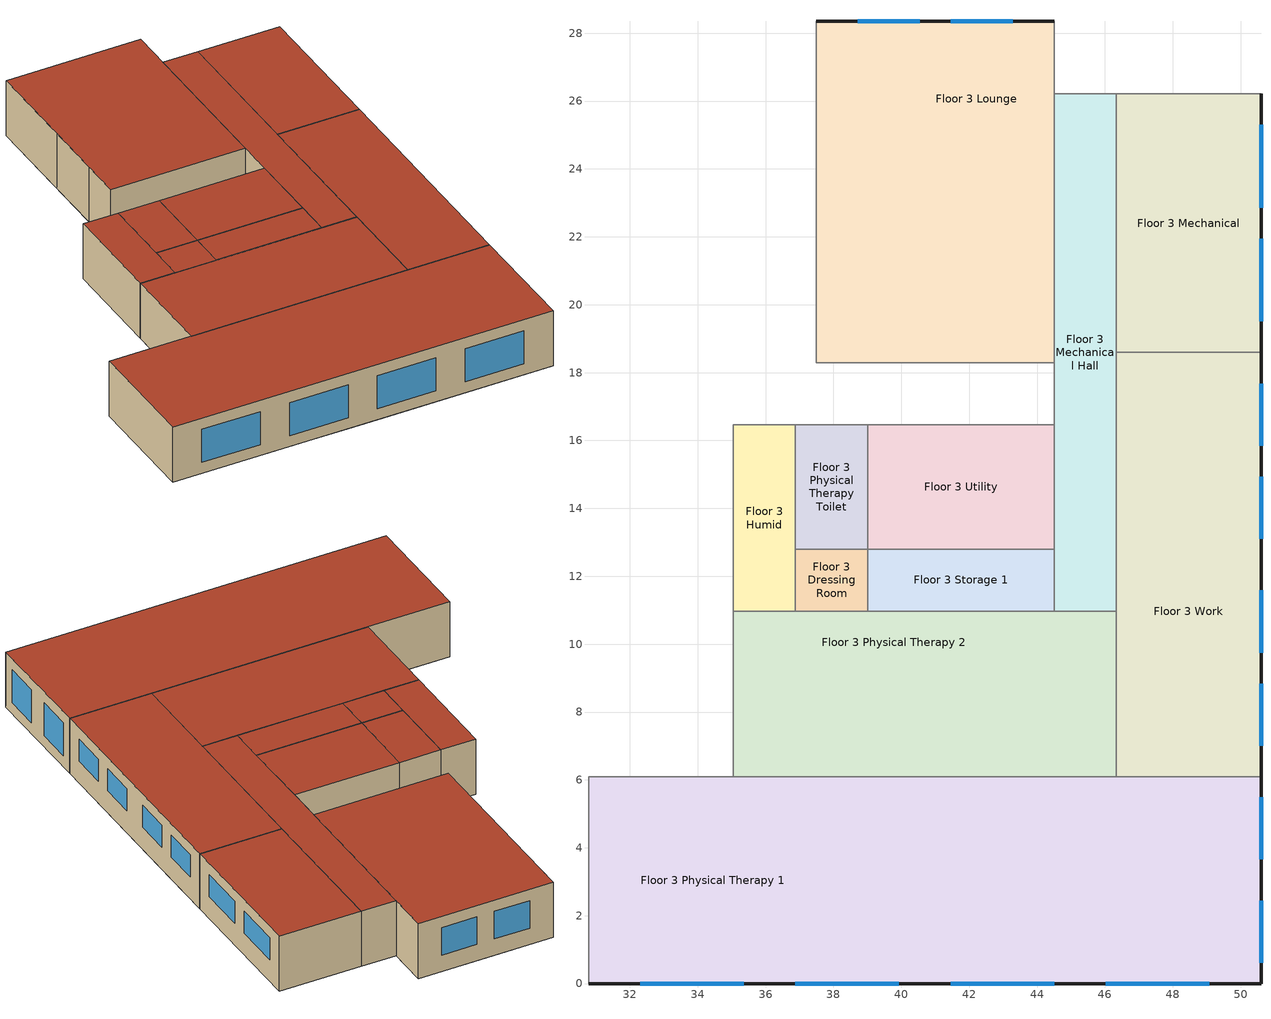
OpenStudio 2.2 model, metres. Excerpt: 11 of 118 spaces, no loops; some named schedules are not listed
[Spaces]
Floor 3 Work
 floor to Floor 2 Utility: 50.6,18.59 50.6,15.85 46.33,15.85 46.33,18.59 z6.1
 floor to Floor 2 Office: 50.6,15.85 50.6,6.1 46.33,6.1 46.33,15.85 z6.1
 wall outside: 50.6,6.1 50.6,18.59 z6.1:9.14
 wall to Floor 3 Physical Therapy 2: 46.33,10.97 46.33,6.1 z6.1:9.14
 wall to Floor 3 Mechanical: 50.6,18.59 46.33,18.59 z6.1:9.14
 wall to Floor 3 Physical Therapy 1: 46.33,6.1 50.6,6.1 z6.1:9.14
 wall to Floor 3 Mechanical Hall: 46.33,18.59 46.33,10.97 z6.1:9.14
 window: 50.6,13.11 50.6,14.94 / 50.6,15.85 50.6,17.68 / 50.6,7.01 50.6,8.84 / 50.6,9.75 50.6,11.58 z7.32:8.53
 roof outside: 50.6,6.1 50.6,18.59 46.33,18.59 46.33,6.1 z9.14
Floor 3 Dressing Room
 floor to Floor 2 X-Ray: 39.01,12.8 39.01,10.97 36.88,10.97 36.88,12.8 z6.1
 wall to Floor 3 Storage 1: 39.01,10.97 39.01,12.8 z6.1:9.14
 wall to Floor 3 Physical Therapy 2: 36.88,10.97 39.01,10.97 z6.1:9.14
 wall to Floor 3 Physical Therapy Toilet: 39.01,12.8 36.88,12.8 z6.1:9.14
 wall to Floor 3 Humid: 36.88,12.8 36.88,10.97 z6.1:9.14
 roof outside: 39.01,10.97 39.01,12.8 36.88,12.8 36.88,10.97 z9.14
Floor 3 Physical Therapy Toilet
 floor to Floor 2 X-Ray: 39.01,16.46 39.01,12.8 36.88,12.8 36.88,16.46 z6.1
 wall to Floor 3 Office Hall: 39.01,16.46 36.88,16.46 z6.1:9.14
 wall to Floor 3 Utility: 39.01,12.8 39.01,16.46 z6.1:9.14
 wall to Floor 3 Humid: 36.88,16.46 36.88,12.8 z6.1:9.14
 roof outside: 39.01,12.8 39.01,16.46 36.88,16.46 36.88,12.8 z9.14
Floor 3 Lounge
 floor to Floor 2 Storage 2: 44.5,23.77 44.5,21.34 39.93,21.34 39.93,23.77 z6.1
 floor to Floor 2 Exam 6: 44.5,28.35 44.5,23.77 39.93,23.77 39.93,28.35 z6.1
 floor to Floor 2 Exam Hall 4: 39.93,28.35 39.93,18.29 38.1,18.29 38.1,28.35 z6.1
 floor to Floor 2 Exam 7: 38.1,28.35 38.1,18.29 37.49,18.29 37.49,28.35 z6.1
 floor to Floor 2 Nurse Station 1: 44.5,21.34 44.5,18.29 39.93,18.29 39.93,21.34 z6.1
 wall outside: 44.5,28.35 37.49,28.35 z6.1:9.14
 wall to Floor 3 Lounge Toilet: 37.49,28.35 37.49,23.47 z6.1:9.14
 wall to NE Stair: 44.5,26.21 44.5,28.35 z6.1:9.14
 wall to Floor 3 Office Hall: 37.49,18.29 44.5,18.29 z6.1:9.14
 wall to Floor 3 Locker: 37.49,23.47 37.49,20.42 z6.1:9.14
 wall to Floor 3 Storage 2: 37.49,20.42 37.49,18.29 z6.1:9.14
 wall to Floor 3 Mechanical Hall: 44.5,18.29 44.5,26.21 z6.1:9.14
 window: 40.54,28.35 38.71,28.35 / 43.28,28.35 41.45,28.35 z7.01:8.53
 roof outside: 44.5,18.29 44.5,28.35 37.49,28.35 37.49,18.29 z9.14
Floor 3 Physical Therapy 2
 floor to Floor 2 Exam Hall 3: 39.93,9.14 39.93,6.1 38.1,6.1 38.1,9.14 z6.1
 floor to Floor 2 Lounge: 44.5,9.14 44.5,6.1 42.06,6.1 42.06,9.14 z6.1
 floor to Floor 2 Dictation: 42.06,9.14 42.06,6.1 39.93,6.1 39.93,9.14 z6.1
 floor to Floor 2 Exam 3: 38.1,9.14 38.1,6.1 35.05,6.1 35.05,9.14 z6.1
 floor to Floor 2 Office Hall: 46.33,10.97 46.33,6.1 44.5,6.1 44.5,10.97 z6.1
 floor to Floor 2 Reception Hall: 44.5,10.97 44.5,9.14 35.05,9.14 35.05,10.97 z6.1
 wall to Floor 3 Physical Therapy 1: 35.05,6.1 46.33,6.1 z6.1:9.14
 wall to Floor 3 Mechanical Hall: 46.33,10.97 44.5,10.97 z6.1:9.14
 wall to Floor 3 Treatment: 35.05,10.97 35.05,6.1 z6.1:9.14
 wall to Floor 3 Storage 1: 44.5,10.97 39.01,10.97 z6.1:9.14
 wall to Floor 3 Humid: 36.88,10.97 35.05,10.97 z6.1:9.14
 roof outside: 46.33,6.1 46.33,10.97 35.05,10.97 35.05,6.1 z9.14
Floor 3 Storage 1
 floor to Floor 2 Scheduling 1: 44.5,12.8 44.5,10.97 39.01,10.97 39.01,12.8 z6.1
 wall to Floor 3 Mechanical Hall: 44.5,10.97 44.5,12.8 z6.1:9.14
 wall to Floor 3 Utility: 44.5,12.8 39.01,12.8 z6.1:9.14
 roof outside: 44.5,10.97 44.5,12.8 39.01,12.8 39.01,10.97 z9.14
Floor 3 Utility
 floor to Floor 2 Scheduling 1: 44.5,16.46 44.5,12.8 39.01,12.8 39.01,16.46 z6.1
 wall to Floor 3 Mechanical Hall: 44.5,12.8 44.5,16.46 z6.1:9.14
 wall to Floor 3 Office Hall: 44.5,16.46 39.01,16.46 z6.1:9.14
 roof outside: 44.5,12.8 44.5,16.46 39.01,16.46 39.01,12.8 z9.14
Floor 3 Physical Therapy 1
 floor to Floor 2 Office Hall: 46.33,6.1 46.33,3.66 44.5,3.66 44.5,6.1 z6.1
 floor to Floor 2 Conference: 50.6,3.66 50.6,0 42.06,0 42.06,3.66 z6.1
 floor to Floor 2 Conference Toilet: 44.5,6.1 44.5,3.66 42.06,3.66 42.06,6.1 z6.1
 floor to Floor 2 Exam Hall 3: 39.93,6.1 39.93,0 38.1,0 38.1,6.1 z6.1
 floor to Floor 2 Exam 3: 38.1,6.1 38.1,0 30.78,0 30.78,6.1 z6.1
 floor to Floor 2 Storage 1: 42.06,6.1 42.06,3.66 39.93,3.66 39.93,6.1 z6.1
 floor to Floor 2 Exam 4: 42.06,3.66 42.06,0 39.93,0 39.93,3.66 z6.1
 floor to Floor 2 Office: 50.6,6.1 50.6,3.66 46.33,3.66 46.33,6.1 z6.1
 wall outside: 30.78,0 50.6,0 50.6,6.1 z6.1:9.14
 wall to Floor 3 Undeveloped 1: 30.78,6.1 30.78,0 z6.1:9.14
 wall to Floor 3 Treatment: 35.05,6.1 30.78,6.1 z6.1:9.14
 window: 32.31,0 35.36,0 / 36.88,0 39.93,0 / 46.02,0 49.07,0 / 41.45,0 44.5,0 / 50.6,3.66 50.6,5.49 / 50.6,0.61 50.6,2.44 z6.71:8.53
 roof outside: 50.6,0 50.6,6.1 30.78,6.1 30.78,0 z9.14
Floor 3 Humid
 floor to Floor 2 X-Ray: 36.88,16.46 36.88,10.97 35.05,10.97 35.05,16.46 z6.1
 wall to Floor 3 Office Hall: 36.88,16.46 35.05,16.46 z6.1:9.14
 wall to Floor 3 Treatment: 35.05,16.46 35.05,10.97 z6.1:9.14
 roof outside: 36.88,10.97 36.88,16.46 35.05,16.46 35.05,10.97 z9.14
Floor 3 Mechanical Hall
 floor to Floor 2 Office Hall: 46.33,26.21 46.33,10.97 44.5,10.97 44.5,26.21 z6.1
 wall to NE Stair: 46.33,26.21 44.5,26.21 z6.1:9.14
 wall to Floor 3 Mechanical: 46.33,18.59 46.33,26.21 z6.1:9.14
 wall to Floor 3 Office Hall: 44.5,18.29 44.5,16.46 z6.1:9.14
 roof outside: 46.33,10.97 46.33,26.21 44.5,26.21 44.5,10.97 z9.14
Floor 3 Mechanical
 floor to Floor 2 Exam 5: 50.6,26.21 50.6,18.59 46.33,18.59 46.33,26.21 z6.1
 wall outside: 50.6,18.59 50.6,26.21 z6.1:9.14
 wall to NE Stair: 50.6,26.21 46.33,26.21 z6.1:9.14
 window: 50.6,22.86 50.6,25.3 / 50.6,19.51 50.6,21.95 z7.32:8.53
 roof outside: 50.6,18.59 50.6,26.21 46.33,26.21 46.33,18.59 z9.14
[Site]
Miami Intl Ap_FL_USA: Latitude {deg}=25.82; Longitude {deg}=-80.3; Time Zone {hr}=-5; Elevation {m}=11; Terrain=City
[Building]
-Outpatient-ASHRAE 169-2006-1A created: 2017-11-09 21:39:34 +0000: North Axis {deg}=0; Default Construction Set=90.1-2013 - Outpatient - ASHRAE 169-2006-1A; Standards Number of Stories=3; Standards Number of Above Ground Stories=0; Standards Building Type=Outpatient
[Site:WaterMainsTemperature]
Calculation Method=Correlation; Annual Average Outdoor Air Temperature {C}=24.4917; Maximum Difference In Monthly Average Outdoor Air Temperatures {deltaC}=8.7
[SizingPeriod:DesignDay] Barometric Pressure {Pa}=101193; Sky Clearness=0; Rain Indicator=0; Snow Indicator=0; Day of Month=21; Daylight Saving Time Indicator=0; Humidity Indicating Type=Wetbulb; Dry-Bulb Temperature Range Modifier Type=DefaultMultipliers
Name | Maximum Dry-Bulb Temperature {C} | Daily Dry-Bulb Temperature Range {deltaC} | Humidity Indicating Conditions at Maximum Dry-Bulb | Wind Speed {m/s} | Wind Direction {deg} | Month | Day Type | Solar Model Indicator | ASHRAE Taub | ASHRAE Taud
Miami Intl Ap Ann Clg .4% Condns DB=>MWB | 33.2 | 6.7 | 25.3 | 4.5 | 140 | 7 | SummerDesignDay | ASHRAETau | 0.528 | 1.905
Miami Intl Ap Ann Htg 99.6% Condns DB | 8.7 | 0 | 8.7 | 3.8 | 340 | 1 | WinterDesignDay | ASHRAEClearSky
[Site:GroundTemperature:BuildingSurface]
20.96, 20.96, 20.99, 21.06, 21.1, 21.99, 22.14, 22.18, 22.17, 21.28, 21.11, 21.01
[ClimateZones]
Climate Zone Value 1=1A
[Material:NoMass] Thermal Absorptance=0.9; Solar Absorptance=0.7
Name | Roughness | Thermal Resistance {m2-K/W} | Visible Absorptance
CP02 CARPET PAD | VeryRough | 0.21648 | 0.8
Typical Insulation R-0.54 | Smooth | 0.0945033 | 0.7
Typical Carpet Pad | Smooth | 0.21648 | 0.8
Typical Insulation R-5.89 | Smooth | 1.03652 | 0.7
Typical Insulation R-19.72 | Smooth | 3.4722 | 0.7
Typical Insulation R-0.58 | Smooth | 0.101875 | 0.7
Typical Insulation | Smooth | 0.0282222 | 0.7
[Material]
Name | Roughness | Thickness {m} | Conductivity {W/m-K} | Density {kg/m3} | Specific Heat {J/kg-K} | Thermal Absorptance | Solar Absorptance | Visible Absorptance
100mm Normalweight concrete floor | MediumSmooth | 0.1016 | 2.31 | 2322 | 832
G01 13mm gypsum board | Smooth | 0.0127 | 0.16 | 800 | 1090 | 0.9 | 0.7 | 0.5
4 in. Normalweight Concrete Floor | MediumRough | 0.1016 | 2.31 | 2322 | 832 | 0.9 | 0.7 | 0.7
25mm Stucco | Smooth | 0.0254 | 0.72 | 1856 | 840 | 0.9 | 0.7 | 0.7
5/8 in. Gypsum Board | MediumSmooth | 0.0159 | 0.16 | 800 | 1090 | 0.9 | 0.7 | 0.7
Roof Membrane - Highly Reflective | VeryRough | 0.0095 | 0.16 | 1121.29 | 1460 | 0.75 | 0.45 | 0.7
Metal Roof Surface; F08 Metal surface | Smooth | 0.0008 | 45.28 | 7824 | 500 | 0.9 | 0.7 | 0.7
8 in. Normalweight Concrete Floor | MediumRough | 0.2032 | 2.31 | 2322 | 832 | 0.9 | 0.7 | 0.7
8 in. Concrete Block Basement Wall | MediumRough | 0.2032 | 1.326 | 1842 | 912 | 0.9 | 0.7 | 0.7
G05 25mm wood | MediumSmooth | 0.0254 | 0.15 | 608 | 1630 | 0.9 | 0.5 | 0.5
Std Wood 6inch | MediumSmooth | 0.15 | 0.12 | 540 | 1210 | 0.9 | 0.7 | 0.7
[Construction]
Typical Insulated Exterior Mass Floor R-3.11: Typical Insulation R-0.54, 4 in. Normalweight Concrete Floor, Typical Carpet Pad
Typical Insulated Steel Framed Exterior Wall R-8.06: 25mm Stucco, 5/8 in. Gypsum Board, Typical Insulation R-5.89, 5/8 in. Gypsum Board
Typical IEAD Roof - Highly Reflective R-20.83: Roof Membrane - Highly Reflective, Typical Insulation R-19.72, Metal Roof Surface
Typical Interior Floor: 100mm Normalweight concrete floor, CP02 CARPET PAD
Typical Interior Wall: G01 13mm gypsum board, G01 13mm gypsum board
Typical Interior Ceiling: CP02 CARPET PAD, 100mm Normalweight concrete floor
Typical Insulated Carpeted 8in Slab Floor: 8 in. Normalweight Concrete Floor, Typical Carpet Pad
Typical Insulated Basement Mass Wall: 8 in. Concrete Block Basement Wall
U 0.60 SHGC 0.25 Dbl 2.5mm air: Glass_2175_LayerAvg, Gap_1_W_0_0025, Glass_2022F_LayerAvg
Typical Insulated Metal Door R-1.43: F08 Metal surface, Typical Insulation R-0.58
Typical Overhead Door: Typical Insulation
U 0.75 SHGC 0.35 Simple Glazing Skylight: U 0.75 SHGC 0.35 Simple Glazing
Typical Interior Window: Clear 3mm
Typical Interior Door; Typical Interior Partition: G05 25mm wood
InteriorFurnishings: Std Wood 6inch
[DefaultConstructionSet]
90.1-2013 - Outpatient - ASHRAE 169-2006-1A: Default Exterior Surface Constructions=Default Surface Constructions 1; Default Interior Surface Constructions=Default Surface Constructions 2; Default Ground Contact Surface Constructions=Default Surface Constructions 3; Default Exterior SubSurface Constructions=Default Sub Surface Constructions 1; Default Interior SubSurface Constructions=Default Sub Surface Constructions 2; Interior Partition Construction=Typical Interior Partition
[DefaultSurfaceConstructions]
Name | Floor Construction | Wall Construction | Roof Ceiling Construction
Default Surface Constructions 1 | Typical Insulated Exterior Mass Floor R-3.11 | Typical Insulated Steel Framed Exterior Wall R-8.06 | Typical IEAD Roof - Highly Reflective R-20.83
Default Surface Constructions 2 | Typical Interior Floor | Typical Interior Wall | Typical Interior Ceiling
Default Surface Constructions 3 | Typical Insulated Carpeted 8in Slab Floor | Typical Insulated Basement Mass Wall
[DefaultSubSurfaceConstructions]
Name | Fixed Window Construction | Operable Window Construction | Door Construction | Overhead Door Construction | Skylight Construction | Tubular Daylight Dome Construction | Tubular Daylight Diffuser Construction
Default Sub Surface Constructions 1 | U 0.60 SHGC 0.25 Dbl 2.5mm air | U 0.60 SHGC 0.25 Dbl 2.5mm air | Typical Insulated Metal Door R-1.43 | Typical Overhead Door | U 0.75 SHGC 0.35 Simple Glazing Skylight | Typical Interior Window | Typical Interior Window
Default Sub Surface Constructions 2 | Typical Interior Window | Typical Interior Window | Typical Interior Door
[WindowMaterial:Glazing] Optical Data Type=SpectralAverage; Infrared Transmittance at Normal Incidence=0; Back Side Infrared Hemispherical Emissivity=0.84; Dirt Correction Factor for Solar and Visible Transmittance=1; Solar Diffusing=No
Name | Thickness {m} | Solar Transmittance at Normal Incidence | Front Side Solar Reflectance at Normal Incidence | Back Side Solar Reflectance at Normal Incidence | Visible Transmittance at Normal Incidence | Front Side Visible Reflectance at Normal Incidence | Back Side Visible Reflectance at Normal Incidence | Front Side Infrared Hemispherical Emissivity | Conductivity {W/m-K}
Glass_2175_LayerAvg | 0.0086 | 0.167758 | 0.217606 | 0.437978 | 0.416044 | 0.078729 | 0.10654 | 0.84 | 1
Glass_2022F_LayerAvg | 0.0039 | 0.355897 | 0.394095 | 0.265645 | 0.677694 | 0.042734 | 0.05547 | 0.046 | 1
Clear 3mm | 0.003 | 0.837 | 0.075 | 0.075 | 0.898 | 0.081 | 0.081 | 0.84 | 0.9
[WindowMaterial:Gas]
Gap_1_W_0_0025: Gas Type=Air; Thickness {m}=0.0025
[WindowMaterial:SimpleGlazingSystem]
U 0.75 SHGC 0.35 Simple Glazing: U-Factor {W/m2-K}=4.2587; Solar Heat Gain Coefficient=0.35; Visible Transmittance=0.23
[Space] Building Story=Building Story 3; Part of Total Floor Area=Yes
Name | Space Type | Thermal Zone
Floor 3 Work | Outpatient Office | Floor 3 Work ZN
Floor 3 Dressing Room | Outpatient DressingRoom | Floor 3 Dressing Room ZN
Floor 3 Physical Therapy Toilet | Outpatient Toilet | Floor 3 Physical Therapy Toilet ZN
Floor 3 Lounge | Outpatient Lounge | Floor 3 Lounge ZN
Floor 3 Physical Therapy 2 | Outpatient PhysicalTherapy | Floor 3 Physical Therapy 2 ZN
Floor 3 Mechanical | Outpatient Elec/MechRoom | Floor 3 Mechanical ZN
Floor 3 Storage 1 | Outpatient Janitor | Floor 3 Storage 1 ZN
Floor 3 Utility | Outpatient Janitor | Floor 3 Utility ZN
Floor 3 Physical Therapy 1 | Outpatient PhysicalTherapy | Floor 3 Physical Therapy 1 ZN
Floor 3 Humid | Outpatient Office | Floor 3 Humid ZN
Floor 3 Mechanical Hall | Outpatient Hall | Floor 3 Mechanical Hall ZN
[BuildingStory]
Building Story 3: Nominal Z Coordinate {m}=6.096
[SpaceType] Standards Building Type=Outpatient
Name | Default Schedule Set | Design Specification Outdoor Air Object | Standards Space Type
Outpatient DressingRoom | Outpatient DressingRoom Schedule Set | Outpatient DressingRoom Ventilation | DressingRoom
Outpatient Elec/MechRoom | Outpatient Elec/MechRoom Schedule Set | Outpatient Elec/MechRoom Ventilation | Elec/MechRoom
Outpatient Hall | Outpatient Hall Schedule Set | Outpatient Hall Ventilation | Hall
Outpatient Janitor | Outpatient Janitor Schedule Set | Outpatient Janitor Ventilation | Janitor
Outpatient Lounge | Outpatient Lounge Schedule Set | Outpatient Lounge Ventilation | Lounge
Outpatient Office | Outpatient Office Schedule Set | Outpatient Office Ventilation | Office
Outpatient PhysicalTherapy | Outpatient PhysicalTherapy Schedule Set | Outpatient PhysicalTherapy Ventilation | PhysicalTherapy
Outpatient Toilet | Outpatient Toilet Schedule Set | Outpatient Toilet Ventilation | Toilet
[People:Definition] Number of People Calculation Method=People/Area; Fraction Radiant=0.3
Name | People per Space Floor Area {person/m2}
Outpatient DressingRoom People Definition | 0.0538196
Outpatient Lounge People Definition | 0.161566
Outpatient PhysicalTherapy People Definition | 0.215493
[People] Work Efficiency Schedule=Work Efficiency Schedule; Clothing Insulation Schedule=Clothing Schedule; Air Velocity Schedule=Air Velocity Schedule
Name | People Definition | Space or SpaceType
Outpatient DressingRoom People | Outpatient DressingRoom People Definition | Outpatient DressingRoom
Outpatient Lounge People | Outpatient Lounge People Definition | Outpatient Lounge
Outpatient PhysicalTherapy People | Outpatient PhysicalTherapy People Definition | Outpatient PhysicalTherapy
[Lights:Definition] Design Level Calculation Method=Watts/Area; Fraction Radiant=0.7; Fraction Visible=0.2
Name | Watts per Space Floor Area {W/m2}
Outpatient DressingRoom Lights Definition | 11.9479
Outpatient Elec/MechRoom Lights Definition | 17.8681
Outpatient Lounge Lights Definition | 9.9028
Outpatient PhysicalTherapy Lights Definition | 9.79516
[Lights]
Name | Lights Definition | Space or SpaceType
Outpatient DressingRoom Lights | Outpatient DressingRoom Lights Definition | Outpatient DressingRoom
Outpatient Elec/MechRoom Lights | Outpatient Elec/MechRoom Lights Definition | Outpatient Elec/MechRoom
Outpatient Lounge Lights | Outpatient Lounge Lights Definition | Outpatient Lounge
Outpatient PhysicalTherapy Lights | Outpatient PhysicalTherapy Lights Definition | Outpatient PhysicalTherapy
[ElectricEquipment:Definition] Design Level Calculation Method=Watts/Area; Fraction Radiant=0.5
Name | Watts per Space Floor Area {W/m2}
Outpatient DressingRoom Elec Equip Definition | 11.8403
Outpatient Elec/MechRoom Elec Equip Definition | 53.8196
Outpatient Lounge Elec Equip Definition | 32.2917
Outpatient PhysicalTherapy Elec Equip Definition | 16.1459
[ElectricEquipment]
Name | Electric Equipment Definition | Space or SpaceType
Outpatient DressingRoom Elec Equip | Outpatient DressingRoom Elec Equip Definition | Outpatient DressingRoom
Outpatient Elec/MechRoom Elec Equip | Outpatient Elec/MechRoom Elec Equip Definition | Outpatient Elec/MechRoom
Outpatient Lounge Elec Equip | Outpatient Lounge Elec Equip Definition | Outpatient Lounge
Outpatient PhysicalTherapy Elec Equip | Outpatient PhysicalTherapy Elec Equip Definition | Outpatient PhysicalTherapy
[DesignSpecification:OutdoorAir] Outdoor Air Flow per Person {m3/s-person}=0; Outdoor Air Flow Rate {m3/s}=0; Outdoor Air Flow Air Changes per Hour {1/hr}=0
Name | Outdoor Air Method | Outdoor Air Flow per Floor Area {m3/s-m2}
Outpatient DressingRoom Ventilation | Sum | 0.0004318
Outpatient Elec/MechRoom Ventilation |  | 0
Outpatient Lounge Ventilation | Sum | 0.000686054
Outpatient PhysicalTherapy Ventilation | Sum | 0.00152552
[DefaultScheduleSet] Number of People Schedule=OutPatientHealthCare BLDG_OCC_SCH; People Activity Level Schedule=OutPatientHealthCare ACTIVITY_SCH; Electric Equipment Schedule=OutPatientHealthCare BLDG_EQUIP_SCH_BASE; Infiltration Schedule=OutPatientHealthCare INFIL_SCH
Name | Lighting Schedule
Outpatient DressingRoom Schedule Set; Outpatient Lounge Schedule Set | OutPatientHealthCare BLDG_LIGHT_SCH
Outpatient Elec/MechRoom Schedule Set | OutPatientHealthCare BLDG_LIGHT_STORAGE_SCH
Outpatient PhysicalTherapy Schedule Set | OutPatientHealthCare BLDG_LIGHT_EXAM_SCH
[ThermostatSetpoint:DualSetpoint] Heating Setpoint Temperature Schedule=OutPatientHealthCare HTGSETP_SCH_YES_OPTIMUM
Name | Cooling Setpoint Temperature Schedule
Outpatient DressingRoom Thermostat 2; Outpatient Office Thermostat 10; Outpatient Lounge Thermostat 3; Outpatient Elec/MechRoom Thermostat 2; Outpatient Hall Thermostat 19; Outpatient PhysicalTherapy Thermostat 1; Outpatient PhysicalTherapy Thermostat 2; Outpatient Toilet Thermostat 10; Outpatient Office Thermostat 12 | OutPatientHealthCare CLGSETP_SCH_YES_OPTIMUM
Outpatient Janitor Thermostat 12; Outpatient Janitor Thermostat 14 | OutPatientHealthCare CLGSETP_SCH_NO_SETBACK
[SpaceInfiltration:DesignFlowRate] Schedule=OutPatientHealthCare INFIL_SCH; Design Flow Rate Calculation Method=Flow/ExteriorArea; Constant Term Coefficient=0; Temperature Term Coefficient=0; Velocity Term Coefficient=0.224; Velocity Squared Term Coefficient=0
Name | Space or SpaceType | Flow per Exterior Surface Area {m3/s-m2}
Floor 3 Lounge Infiltration | Floor 3 Lounge | 0.000132459
Floor 3 Mechanical Infiltration | Floor 3 Mechanical | 0.000237322
Floor 3 Physical Therapy 1 Infiltration | Floor 3 Physical Therapy 1 | 0.00022518
Floor 3 Work Infiltration | Floor 3 Work | 0.000237322
[InternalMass:Definition]
Internal Mass Definition 1: Construction=InteriorFurnishings; Design Level Calculation Method=SurfaceArea/Area; Surface Area per Space Floor Area=2
[InternalMass] Internal Mass Definition=Internal Mass Definition 1
Name | Space or SpaceType
Floor 3 Dressing Room Mass | Floor 3 Dressing Room
Floor 3 Humid Mass | Floor 3 Humid
Floor 3 Lounge Mass | Floor 3 Lounge
Floor 3 Mechanical Mass | Floor 3 Mechanical
Floor 3 Mechanical Hall Mass | Floor 3 Mechanical Hall
Floor 3 Physical Therapy 1 Mass | Floor 3 Physical Therapy 1
Floor 3 Physical Therapy 2 Mass | Floor 3 Physical Therapy 2
Floor 3 Physical Therapy Toilet Mass; Floor 3 Physical Therapy Toilet Mass 1 | Floor 3 Physical Therapy Toilet
Floor 3 Storage 1 Mass | Floor 3 Storage 1
Floor 3 Utility Mass | Floor 3 Utility
Floor 3 Work Mass | Floor 3 Work
[ThermalZone] Use Ideal Air Loads=No
Name | Thermostat | Primary Daylighting Control | Fraction of Zone Controlled by Primary Daylighting Control | Secondary Daylighting Control | Fraction of Zone Controlled by Secondary Daylighting Control
Floor 3 Dressing Room ZN | Outpatient DressingRoom Thermostat 2
Floor 3 Humid ZN | Outpatient Office Thermostat 10
Floor 3 Lounge ZN | Outpatient Lounge Thermostat 3 | Floor 3 Lounge Daylt Sensor 1 | 0.242424 | Floor 3 Lounge Daylt Sensor 2 | 0.242424
Floor 3 Mechanical ZN | Outpatient Elec/MechRoom Thermostat 2 | Floor 3 Mechanical Daylt Sensor 1 | 0.571429 | Floor 3 Mechanical Daylt Sensor 2 | 0.427571
Floor 3 Mechanical Hall ZN | Outpatient Hall Thermostat 19
Floor 3 Physical Therapy 1 ZN | Outpatient PhysicalTherapy Thermostat 1 | Floor 3 Physical Therapy 1 Daylt Sensor 1 | 0.289231 | Floor 3 Physical Therapy 1 Daylt Sensor 2 | 0.430769
Floor 3 Physical Therapy 2 ZN | Outpatient PhysicalTherapy Thermostat 2
Floor 3 Physical Therapy Toilet ZN | Outpatient Toilet Thermostat 10
Floor 3 Storage 1 ZN | Outpatient Janitor Thermostat 12
Floor 3 Utility ZN | Outpatient Janitor Thermostat 14
Floor 3 Work ZN | Outpatient Office Thermostat 12 | Floor 3 Work Daylt Sensor 1 | 0.571429 | Floor 3 Work Daylt Sensor 2 | 0.428571
[Exterior:Lights] Control Option=AstronomicalClock
Name | Exterior Lights Definition | Schedule
Occ Sensing Exterior Lights Def | Occ Sensing Exterior Lights Def | OutPatientHealthCare Exterior_lighting_schedule_b
NonDimming Exterior Lights Def | NonDimming Exterior Lights Def | OutPatientHealthCare Exterior_lighting_schedule_a
[Daylighting:Control] Position Z-Coordinate {m}=0.762; Lighting Control Type=Stepped; Minimum Input Power Fraction for Continuous Dimming Control=0.3; Minimum Light Output Fraction for Continuous Dimming Control=0.2; Number of Stepped Control Steps=3; Probability Lighting will be Reset When Needed in Manual Stepped Control=1; Maximum Allowable Discomfort Glare Index=22
Name | Space | Position X-Coordinate {m} | Position Y-Coordinate {m} | Illuminance Setpoint {lux}
Floor 3 Lounge Daylt Sensor 1 | Floor 3 Lounge | 4.8768 | -1.60934 | 300
Floor 3 Lounge Daylt Sensor 2 | Floor 3 Lounge | 4.8768 | -3.24307 | 300
Floor 3 Mechanical Daylt Sensor 1 | Floor 3 Mechanical | -1.60934 | 2.1336 | 375
Floor 3 Mechanical Daylt Sensor 2 | Floor 3 Mechanical | -3.24307 | 2.1336 | 375
Floor 3 Physical Therapy 1 Daylt Sensor 1 | Floor 3 Physical Therapy 1 | -12.192 | 1.609344 | 375
Floor 3 Physical Therapy 1 Daylt Sensor 2 | Floor 3 Physical Therapy 1 | -12.192 | 3.243072 | 375
Floor 3 Work Daylt Sensor 1 | Floor 3 Work | -1.60934 | -7.9248 | 375
Floor 3 Work Daylt Sensor 2 | Floor 3 Work | -3.24307 | -7.9248 | 375
